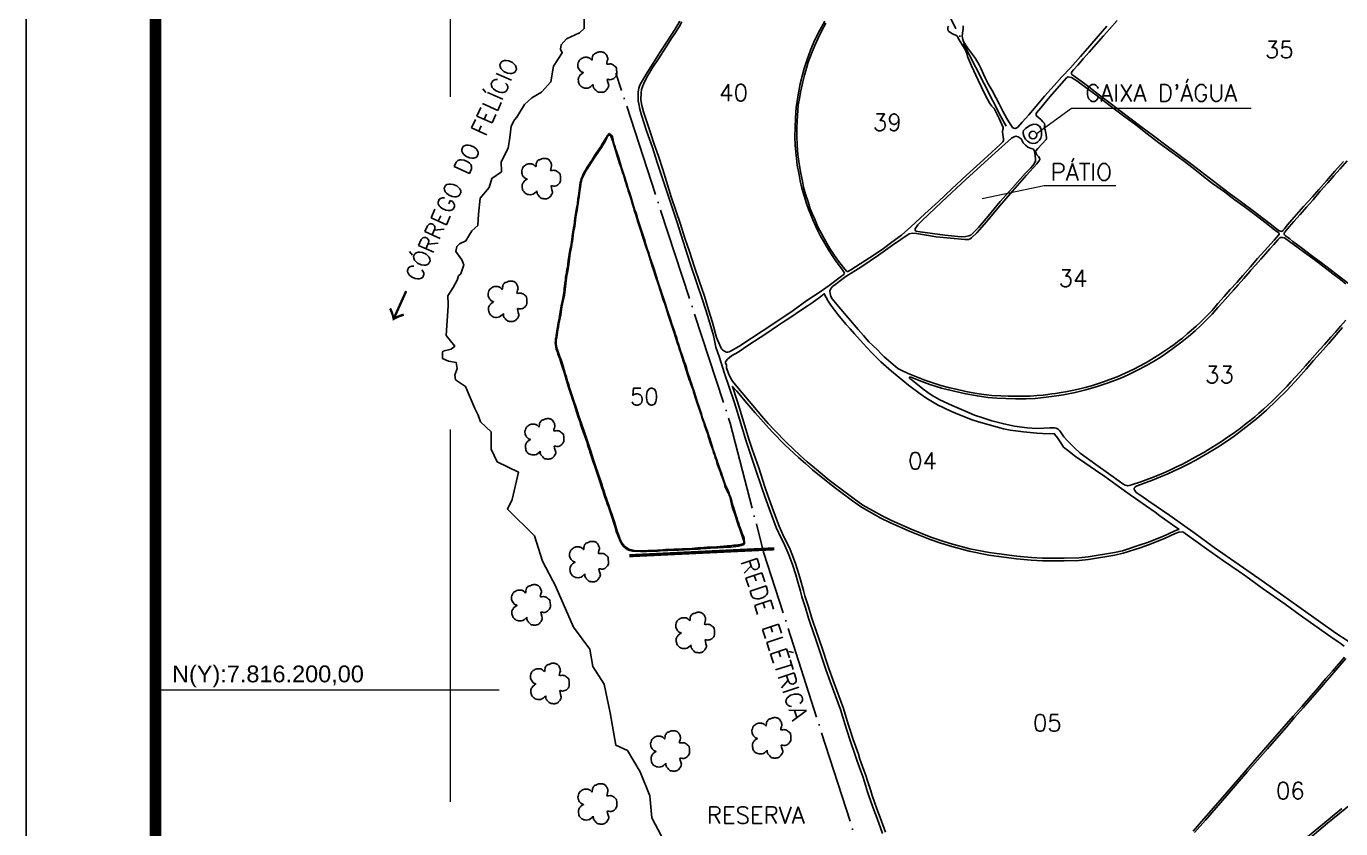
# Model space of a CAD drawing. Extents: x 734443 to 738643, y 7814514 to 7820454.
# Drawn here: x 734443 to 736477, y 7815985 to 7817227 of the extents above; entities that cross this region are included whole.
import ezdxf
from ezdxf.enums import TextEntityAlignment as Align

# ---------------------------------------------------------------- set-up
doc = ezdxf.new("R2010")
doc.units = 0
for name, pattern in [('CONTINUO', [0]), ('LIN0', [0]), ('TAPUME', [169.2, 144, -12.6, 0, -12.6])]:
    doc.linetypes.add(name, pattern=pattern)
for name, color, linetype in [('0114000197', 1, 'Continuous'), ('0114000197004', 5, 'Continuous'), ('0114000197005', 5, 'Continuous'), ('0114000197006', 5, 'Continuous'), ('0114000197028', 5, 'Continuous'), ('0114000197032', 5, 'Continuous'), ('0114000197033', 5, 'Continuous'), ('0114000197034', 5, 'Continuous'), ('0114000197035', 5, 'Continuous'), ('0114000197038', 5, 'Continuous'), ('0114000197039', 5, 'Continuous'), ('0114000197040', 5, 'Continuous'), ('0114000197050', 5, 'Continuous'), ('_SIMBOLO ARVORE', 118, 'Continuous'), ('CAIXA_DA_AGUA', 174, 'Continuous'), ('CERCA', 7, 'CERCA_TopoEVN'), ("CURSO_D'ÁGUA", 174, 'Continuous'), ('MARGEM', 7, 'CONTINUO'), ('PATIO', 7, 'Continuous'), ('REDE_DE_LUZ', 6, 'CONTINUO'), ('TEXTO', 7, 'Continuous'), ('TEXTO_NUN_TAL', 7, 'Continuous'), ('TG', 7, 'Continuous')]:
    doc.layers.add(name, color=color, linetype=linetype)
doc.layers.add('MALHA', color=8, linetype='Continuous', lineweight=9)
doc.layers.add('TEXTO_DIVERSOS', color=7, linetype='Continuous', lineweight=5)
doc.styles.add('Simplex', font='simplex.shx', dxfattribs={"height": 20})
doc.styles.get("Standard").update_dxf_attribs({"font": 'arial.ttf'})
doc.linetypes.add('CERCA_TopoEVN', pattern='A,0.5,-0.2,["X",Standard,S=0.1,R=0,X=-0.1,Y=-0.05],-0.2', length=0.9)

# ---------------------------------------------------------------- blocks, each defined once
blk = doc.blocks.new('CDCDC')
at = {"layer": 'TG', "color": 94, "linetype": 'CONTINUO'}
blk.add_polyline3d([(738041.3, 7816456.9, 0), (738039.9, 7816455.5, 0), (738038, 7816453.9, 0), (738035.9, 7816452.4, 0), (738033.6, 7816451.7, 0), (738031.3, 7816451.5, 0), (738029.1, 7816451.6, 0), (738027.2, 7816452, 0), (738025.6, 7816452.6, 0), (738024.2, 7816453.5, 0), (738022.8, 7816454.5, 0), (738021.7, 7816455.7, 0), (738020.7, 7816456.9, 0), (738020, 7816458.1, 0), (738019.6, 7816459.4, 0), (738019.3, 7816460.8, 0), (738018.9, 7816462.7, 0), (738018.8, 7816464.7, 0), (738018.9, 7816466.6, 0), (738019.3, 7816468, 0), (738020, 7816469.2, 0), (738020.7, 7816470.2, 0), (738021.3, 7816471.2, 0), (738021.9, 7816472.1, 0), (738022.7, 7816472.9, 0), (738024.2, 7816473.9, 0), (738025.7, 7816474.8, 0), (738026.7, 7816475.6, 0), (738026.2, 7816475.9, 0), (738025.3, 7816476.2, 0), (738024.2, 7816476.4, 0), (738023.3, 7816476.9, 0), (738022.5, 7816477.6, 0), (738021.7, 7816478.5, 0), (738020.6, 7816479.8, 0), (738019.6, 7816481.4, 0), (738018.7, 7816483.1, 0), (738018.3, 7816484.8, 0), (738018.1, 7816486.7, 0), (738018.2, 7816488.6, 0), (738018.8, 7816490.6, 0), (738019.5, 7816492.6, 0), (738020.3, 7816494.3, 0), (738021, 7816495.2, 0), (738021.7, 7816495.8, 0), (738022.5, 7816496.3, 0), (738023.8, 7816497.2, 0), (738025.1, 7816498.1, 0), (738026.6, 7816498.8, 0), (738028, 7816499.1, 0), (738029.5, 7816499.3, 0), (738030.8, 7816499.3, 0), (738032, 7816499.3, 0), (738033.2, 7816499.1, 0), (738034.2, 7816498.9, 0), (738035.1, 7816498.6, 0), (738036, 7816498.2, 0), (738036.9, 7816497.6, 0), (738038, 7816496.5, 0), (738039, 7816495.5, 0), (738039.8, 7816495, 0), (738040.3, 7816496.3, 0), (738040.5, 7816498.1, 0), (738040.7, 7816500, 0), (738040.9, 7816500.8, 0), (738041.1, 7816501.4, 0), (738041.5, 7816502, 0), (738042, 7816503, 0), (738042.8, 7816503.9, 0), (738043.6, 7816504.8, 0), (738044.7, 7816505.3, 0), (738045.8, 7816505.7, 0), (738046.9, 7816506, 0), (738048, 7816506.5, 0), (738049, 7816507, 0), (738050.1, 7816507.4, 0), (738051.3, 7816507.6, 0), (738052.5, 7816507.7, 0), (738053.7, 7816507.7, 0), (738054.9, 7816507.7, 0), (738056, 7816507.5, 0), (738057.1, 7816507.2, 0), (738058.1, 7816506.9, 0), (738059, 7816506.4, 0), (738059.8, 7816505.8, 0), (738060.6, 7816505.2, 0), (738061.3, 7816504.4, 0), (738061.9, 7816503.6, 0), (738062.5, 7816502.5, 0), (738063.2, 7816501.3, 0), (738063.7, 7816500, 0), (738064.1, 7816498.9, 0), (738064.3, 7816497.6, 0), (738064.4, 7816496.1, 0), (738063.7, 7816493.6, 0), (738063, 7816491.1, 0), (738062.7, 7816489.1, 0), (738064, 7816488.7, 0), (738065.8, 7816488.9, 0), (738067.7, 7816489.2, 0), (738069.1, 7816489, 0), (738070.4, 7816488.7, 0), (738071.7, 7816488.2, 0), (738073.1, 7816487.3, 0), (738074.4, 7816486.2, 0), (738075.6, 7816485.2, 0), (738076.4, 7816484.7, 0), (738077.2, 7816484, 0), (738077.7, 7816482.7, 0), (738078.1, 7816479.7, 0), (738078.3, 7816476.3, 0), (738078.3, 7816473.1, 0), (738077.7, 7816471.2, 0), (738076.9, 7816469.8, 0), (738075.9, 7816468.8, 0), (738075, 7816467.6, 0), (738073.9, 7816466.7, 0), (738072.7, 7816465.9, 0), (738071.2, 7816465.3, 0), (738069.5, 7816464.8, 0), (738067.8, 7816464.6, 0), (738066, 7816465, 0), (738064.5, 7816465.3, 0), (738063.5, 7816464.9, 0), (738064, 7816462.3, 0), (738064.9, 7816459.1, 0), (738065.8, 7816455.9, 0), (738065.7, 7816454.3, 0), (738065.3, 7816453.1, 0), (738064.7, 7816452.1, 0), (738063.9, 7816450.8, 0), (738063.1, 7816449.5, 0), (738062.1, 7816448.4, 0), (738061.2, 7816447.5, 0), (738060.3, 7816446.7, 0), (738059.2, 7816446.1, 0), (738057.9, 7816445.6, 0), (738056.6, 7816445.3, 0), (738055.2, 7816445.1, 0), (738053.8, 7816445.1, 0), (738052.4, 7816445.2, 0), (738051.1, 7816445.4, 0), (738050.1, 7816445.5, 0), (738049.1, 7816445.7, 0), (738048.1, 7816446.2, 0), (738046.9, 7816447.2, 0), (738045.7, 7816448.4, 0), (738044.6, 7816449.6, 0), (738043.7, 7816450.6, 0), (738042.9, 7816451.6, 0), (738042.2, 7816452.7, 0), (738041.9, 7816454.4, 0), (738041.7, 7816456, 0), (738041.5, 7816457.4, 0)], dxfattribs=at)

msp = doc.modelspace()

# ---------------------------------------------------------------- linework, layer by layer
at = {"layer": '0114000197', "linetype": 'Continuous', "flags": 128}
for points in [[(735454.9, 7817234.7), (735446.8, 7817221.7), (735434.8, 7817203), (735423.8, 7817186.3), (735413.6, 7817169.7), (735402.7, 7817152.6), (735396.7, 7817143.1), (735393.7, 7817137.9), (735392.5, 7817134.3), (735391.5, 7817131), (735390.5, 7817128.2), (735390.3, 7817125.7), (735390.3, 7817119.7), (735390.4, 7817111.5), (735391, 7817106.7), (735392.6, 7817098.8), (735395.4, 7817089.6), (735403.3, 7817064.9), (735412.3, 7817039.2), (735419.8, 7817016.1), (735429.6, 7816986.5), (735439.3, 7816957.3), (735450.4, 7816923.5), (735459.7, 7816894), (735470.8, 7816859.8), (735480.9, 7816829.6), (735489.7, 7816803.5), (735497.8, 7816777.9), (735506.9, 7816748.5), (735510.6, 7816730.2), (735516.2, 7816714.2), (735523.4, 7816691), (735538.7, 7816645.9), (735541.9, 7816636), (735557.2, 7816585), (735561.8, 7816570.8), (735572, 7816541.8), (735581.6, 7816512.6), (735586.2, 7816499.2), (735594.8, 7816475.1), (735603.7, 7816451.1), (735611.4, 7816434.8), (735614.9, 7816428.1), (735620.6, 7816415.1), (735623.2, 7816408.9), (735628.8, 7816394.2), (735634.1, 7816377.8), (735636.6, 7816369), (735641.2, 7816352.5), (735643.4, 7816344.2), (735648.9, 7816327.1), (735653.9, 7816311.2), (735656.3, 7816303.4), (735664.9, 7816277.9), (735671.1, 7816259.6), (735677.3, 7816241), (735680.5, 7816231.7), (735687.2, 7816212.8), (735703.3, 7816169.8), (735710.3, 7816145.7), (735712.9, 7816137.4), (735718.3, 7816121.5), (735726.2, 7816098.8), (735728.7, 7816091.4), (735734.8, 7816074.2), (735737.6, 7816065.9), (735740.3, 7816057.9), (735745.3, 7816042.3), (735747.7, 7816034.7), (735755, 7816014.2), (735760, 7816000.8), (735768.2, 7815978)], [(736393.4, 7815940.3), (736457, 7815993.6), (736522.3, 7816046.9)]]:
    msp.add_lwpolyline(points, dxfattribs=at)
at = {"layer": '0114000197'}
msp.add_lwpolyline([(735345.4, 7817061.1), (735342.9, 7817057.7), (735336.3, 7817047), (735334.2, 7817043.8), (735332.2, 7817040.7), (735327.6, 7817034.1), (735325.3, 7817030.7), (735323.1, 7817027.3), (735318.8, 7817020.2), (735316.6, 7817016.8), (735314.5, 7817013.5), (735310.3, 7817007.1), (735308.5, 7817004), (735306.8, 7817001.1), (735305.3, 7816998.1), (735303.9, 7816995), (735302.5, 7816991.7), (735301.4, 7816988.2), (735300.5, 7816984.5), (735299.9, 7816980.8), (735299.4, 7816976.9), (735298.9, 7816973), (735298.3, 7816968.8), (735297.7, 7816964.5), (735297.1, 7816960.3), (735296.1, 7816952.1), (735295.4, 7816948.1), (735293.8, 7816939.3), (735292.3, 7816929.8), (735291, 7816919.9), (735290.3, 7816915), (735288.8, 7816905.8), (735288.1, 7816901.5), (735287, 7816893.4), (735286.4, 7816889.2), (735285.6, 7816885), (735284.1, 7816877.2), (735283.4, 7816873.8), (735283, 7816870.6), (735282.1, 7816864.4), (735281.4, 7816857.5), (735280.7, 7816853.7), (735280, 7816849.8), (735278.6, 7816842.2), (735278, 7816838.7), (735277.6, 7816835.3), (735277.2, 7816831.9), (735276.3, 7816825), (735275.9, 7816821.5), (735275.6, 7816818.1), (735275, 7816814.9), (735274.5, 7816811.8), (735274, 7816808.7), (735273.5, 7816805.4), (735272.8, 7816801.7), (735272, 7816798), (735271.2, 7816794.5), (735270.5, 7816791.1), (735270, 7816787.9), (735269.1, 7816781.7), (735267.3, 7816771.7), (735266.6, 7816768.1), (735266, 7816764.5), (735265.4, 7816761.1), (735264.4, 7816754.6), (735263.6, 7816748.7), (735263.1, 7816745.9), (735262.5, 7816743), (735262.1, 7816740.2), (735262, 7816737.3), (735262.1, 7816734.2), (735262.6, 7816730.8), (735263.6, 7816727.2), (735264.8, 7816723.5), (735266.1, 7816719.6), (735267.5, 7816715.9), (735268.8, 7816712.2), (735270, 7816708.6), (735271, 7816705.2), (735272.1, 7816701.9), (735273.2, 7816698.7), (735274.2, 7816695.7), (735276.1, 7816689.7), (735278.8, 7816680.4), (735279.8, 7816677.1), (735280.9, 7816673.6), (735282.1, 7816670), (735283.2, 7816666.2), (735284.4, 7816662.3), (735285.6, 7816658.4), (735286.9, 7816654.6), (735288.2, 7816650.8), (735290.6, 7816643.7), (735291.7, 7816640.4), (735292.7, 7816637.1), (735293.8, 7816633.9), (735294.9, 7816630.5), (735297.6, 7816622.2), (735298.5, 7816619.4), (735299.8, 7816615.4), (735301.1, 7816611.4), (735303.8, 7816603.2), (735305.2, 7816599.2), (735306.7, 7816595.3), (735310.6, 7816583.7), (735311.8, 7816579.9), (735313, 7816576), (735314.3, 7816572), (735315.6, 7816567.9), (735317, 7816563.5), (735318.6, 7816558.9), (735320.3, 7816553.9), (735322, 7816548.7), (735328, 7816531.9), (735329.9, 7816525.8), (735333.5, 7816514.1), (735335.3, 7816508.5), (735337.1, 7816503.2), (735338.9, 7816498), (735340.6, 7816493), (735342.4, 7816488.1), (735344.2, 7816483.2), (735345.9, 7816478.5), (735347.4, 7816473.9), (735348.8, 7816469.3), (735350.4, 7816464.6), (735352, 7816459.7), (735353.6, 7816454.8), (735355, 7816449.9), (735356.4, 7816445.2), (735358, 7816440.7), (735359.7, 7816436.5), (735363, 7816429), (735364.8, 7816425.7), (735367.2, 7816422.6), (735370, 7816419.7), (735373.4, 7816417.4), (735377.2, 7816415.8), (735381.3, 7816414.8), (735385.3, 7816414.5), (735393.9, 7816414.2), (735398.4, 7816414.2), (735402.9, 7816414.3), (735407.2, 7816414.4), (735411.5, 7816414.6), (735415.9, 7816414.7), (735420.3, 7816414.9), (735424.5, 7816415.2), (735428.6, 7816415.6), (735432.4, 7816415.8), (735436.1, 7816415.9), (735443.9, 7816416.3), (735448, 7816416.4), (735452.4, 7816416.4), (735456.9, 7816416.5), (735461.3, 7816416.7), (735466, 7816417.1), (735470.7, 7816417.3), (735475.1, 7816417.6), (735479.3, 7816417.8), (735483.2, 7816418), (735487.2, 7816418.2), (735495.6, 7816418.7), (735508.9, 7816419.6), (735513.5, 7816420), (735518.1, 7816420.2), (735522.1, 7816420.4), (735525.9, 7816420.6), (735529.3, 7816420.9), (735533, 7816421.1), (735537, 7816421.4), (735541.2, 7816421.9), (735545.3, 7816422.5), (735549.4, 7816423.4), (735553.1, 7816424.4), (735554.8, 7816426.4), (735554.4, 7816435), (735553, 7816437.8), (735551.8, 7816440.7), (735550.7, 7816443.5), (735549.6, 7816446.5), (735547.2, 7816453.6), (735545.9, 7816457.3), (735544.6, 7816461.1), (735543.4, 7816465), (735542.1, 7816468.9), (735540.9, 7816472.6), (735539.9, 7816475.8), (735539, 7816478.9), (735538, 7816482.1), (735536.8, 7816485.4), (735535.8, 7816488.7), (735534.9, 7816492), (735534, 7816495.2), (735533, 7816498.6), (735531.7, 7816502), (735530.4, 7816505.3), (735527.3, 7816512.5), (735525.6, 7816516.5), (735524, 7816520.8), (735522.4, 7816525.5), (735520.8, 7816530.4), (735519, 7816535.2), (735517.3, 7816540.3), (735515.4, 7816545.4), (735513.7, 7816550.7), (735511.8, 7816555.9), (735510, 7816561.3), (735508.2, 7816566.5), (735506.5, 7816571.7), (735504.8, 7816577), (735503.1, 7816582.4), (735501.4, 7816587.7), (735499.7, 7816593.1), (735497.9, 7816598.5), (735496, 7816604.1), (735490, 7816621.2), (735488.2, 7816627.2), (735486.2, 7816633.1), (735484.2, 7816639), (735482.2, 7816644.7), (735476.8, 7816661.7), (735474.9, 7816667.3), (735473, 7816672.7), (735471.2, 7816678.1), (735469.4, 7816683.5), (735467.6, 7816688.7), (735466, 7816693.7), (735464.8, 7816698.7), (735463.4, 7816703.5), (735461.6, 7816708.3), (735458.1, 7816718.2), (735456.4, 7816723.2), (735454.8, 7816728.4), (735453, 7816733.6), (735451.3, 7816738.9), (735449.8, 7816744.4), (735448, 7816749.8), (735446.2, 7816755.2), (735444.3, 7816760.6), (735442.4, 7816766.1), (735440.6, 7816771.5), (735435.7, 7816786.8), (735434.1, 7816791.9), (735432.5, 7816796.7), (735430.9, 7816801.5), (735429.2, 7816806.4), (735427.6, 7816811.6), (735425.8, 7816817), (735423.9, 7816822.6), (735420.2, 7816833.7), (735418.5, 7816839.1), (735416.9, 7816844.3), (735415.4, 7816849.3), (735413.8, 7816853.9), (735409.4, 7816866.9), (735407.9, 7816871.5), (735406.5, 7816876.3), (735404.9, 7816881.1), (735403.3, 7816886), (735401.8, 7816890.9), (735400.3, 7816895.8), (735398.8, 7816900.3), (735397.2, 7816904.8), (735395.7, 7816909.3), (735394.2, 7816913.9), (735392.8, 7816918.6), (735391.3, 7816923.2), (735389.9, 7816927.8), (735388.5, 7816932.6), (735386.9, 7816937.5), (735385.3, 7816942.5), (735383.6, 7816947.6), (735382, 7816952.8), (735379, 7816963.4), (735377.2, 7816968.6), (735375.5, 7816973.9), (735373.9, 7816979.2), (735372.3, 7816984.4), (735369.1, 7816994.3), (735366, 7817003.8), (735364.5, 7817008.4), (735360.1, 7817022.7), (735357.1, 7817032), (735355.7, 7817036.3), (735354.4, 7817040.4), (735353.2, 7817044.2), (735352.3, 7817047.7), (735351.5, 7817050.7), (735351, 7817053.2), (735350.7, 7817054.9), (735350.3, 7817056.1), (735349.8, 7817057.3)], close=True, dxfattribs=at)
at = {"layer": '0114000197004', "linetype": 'CONTINUO'}
msp.add_lwpolyline([(736227.4, 7816448.1), (736225.9, 7816448), (736219.5, 7816445.8), (736202.8, 7816438.1), (736178.1, 7816428.2), (736165.5, 7816423.7), (736139.8, 7816415.2), (736127.1, 7816412.5), (736086.3, 7816405.9), (736072.2, 7816404.3), (736049.4, 7816403.6), (736027, 7816403.7), (736015.9, 7816403.9), (735998.8, 7816404.9), (735976, 7816407), (735948.6, 7816410.3), (735933.5, 7816412.4), (735903.2, 7816418.5), (735873.1, 7816426.5), (735858.3, 7816431.1), (735843.2, 7816436.4), (735812.5, 7816448.8), (735782.4, 7816461.9), (735767.5, 7816469.3), (735737.7, 7816486), (735724.4, 7816495.8), (735698, 7816515.3), (735686, 7816524.6), (735662.8, 7816543.5), (735651.6, 7816553.1), (735640.9, 7816562.7), (735620, 7816582.1), (735600.4, 7816602.3), (735591.2, 7816612.1), (735583.9, 7816620.5), (735545.5, 7816666.4), (735536.1, 7816677.6), (735534, 7816680.9), (735529.8, 7816689.6), (735527, 7816698.3), (735526.7, 7816702.9), (735525.4, 7816705.7), (735525.2, 7816707.6), (735528.5, 7816711.7), (735534.7, 7816717), (735544.8, 7816722.7), (735561.4, 7816733.7), (735587.8, 7816751.2), (735605.6, 7816763.2), (735614.9, 7816769.3), (735624.7, 7816775.6), (735643, 7816787.9), (735651.6, 7816793.8), (735659.3, 7816799.2), (735673, 7816809), (735678.1, 7816812.9), (735684, 7816801.7), (735688.2, 7816795.2), (735699, 7816780.8), (735711.6, 7816766.1), (735718.1, 7816758.6), (735724.9, 7816750.9), (735738.2, 7816736.2), (735744.8, 7816729.1), (735751.5, 7816722.1), (735765.5, 7816707.9), (735782.2, 7816693.4), (735790.8, 7816686.2), (735808.6, 7816671.7), (735826.4, 7816658.2), (735835.3, 7816652), (735853.3, 7816641), (735874.2, 7816631.4), (735884.9, 7816626.8), (735906.9, 7816618.1), (735917, 7816614.8), (735946, 7816606.3), (735955.6, 7816603.8), (735965.8, 7816602.1), (735986.3, 7816599.1), (736007.3, 7816597.4), (736015.8, 7816597), (736031.2, 7816596.4), (736034.6, 7816596.5), (736034.6, 7816595.6), (736038.9, 7816589.8), (736045, 7816580.9), (736048.4, 7816575.8), (736054.3, 7816571), (736066.8, 7816561.2), (736081.5, 7816551.3), (736097.8, 7816540.1), (736112.2, 7816530.3), (736135.2, 7816513.6), (736151.5, 7816501.8), (736159.6, 7816496), (736175, 7816485.5), (736190, 7816474.8), (736197.4, 7816469.4), (736217.2, 7816455.4), (736226.8, 7816448.5), (736227.4, 7816448.1)], close=True, dxfattribs=at)
at = {"layer": '0114000197005', "linetype": 'CONTINUO'}
for points in [[(736482.8, 7816267.4), (736476.3, 7816272.3), (736473.2, 7816274.2), (736462.1, 7816282), (736439.3, 7816298.2), (736414.5, 7816315.8), (736391.3, 7816332.5), (736379.5, 7816340.9), (736355.6, 7816357.6), (736330.4, 7816375.8), (736318.5, 7816384.2), (736296.1, 7816399.7), (736269.5, 7816418.5), (736256.9, 7816427.4), (736233.1, 7816444.5), (736226.7, 7816444.1), (736221, 7816442.1), (736204.4, 7816434.4), (736179.6, 7816424.5), (736166.8, 7816419.9), (736140.8, 7816411.4), (736127.9, 7816408.5), (736086.9, 7816401.9), (736072.5, 7816400.3), (736049.4, 7816399.6), (736026.9, 7816399.7), (736015.8, 7816399.9), (735998.4, 7816400.9), (735975.6, 7816403), (735948.1, 7816406.3), (735932.8, 7816408.4), (735902.3, 7816414.6), (735872, 7816422.7), (735857, 7816427.3), (735841.8, 7816432.7), (735811, 7816445.1), (735780.7, 7816458.3), (735765.6, 7816465.8), (735735.6, 7816482.7), (735722, 7816492.6), (735695.6, 7816512.1), (735683.5, 7816521.4), (735660.2, 7816540.4), (735649, 7816550.1), (735638.2, 7816559.8), (735617.3, 7816579.2), (735597.5, 7816599.5), (735588.3, 7816609.4), (735571.3, 7816628.8), (735555.4, 7816647.5), (735548.5, 7816655.4), (735542.8, 7816662), (735536, 7816669.6), (735543.5, 7816647.4), (735546.7, 7816637.5), (735562, 7816586.5), (735566.6, 7816572.4), (735576.7, 7816543.4), (735586.3, 7816514.2), (735590.9, 7816500.8), (735599.5, 7816476.8), (735608.3, 7816453.1), (735615.8, 7816437), (735619.4, 7816430.3), (735625.2, 7816417.1), (735627.9, 7816410.7), (735633.5, 7816395.8), (735638.9, 7816379.2), (735641.5, 7816370.4), (735646, 7816353.8), (735648.2, 7816345.7), (735653.6, 7816328.6), (735658.6, 7816312.7), (735661, 7816304.9), (735669.7, 7816279.5), (735675.8, 7816261.2), (735682, 7816242.6), (735685.2, 7816233.3), (735691.9, 7816214.5), (735708.1, 7816171.4), (735715.1, 7816147.1), (735717.6, 7816139), (735723, 7816123.1), (735730.9, 7816100.4), (735733.4, 7816093), (735739.5, 7816075.8), (735742.4, 7816067.5), (735745, 7816059.4), (735750.1, 7816043.9), (735752.5, 7816036.3), (735759.7, 7816015.9), (735764.7, 7816002.6), (735772.9, 7815979.6)], [(736248.9, 7815981.4), (736265.7, 7816000.4), (736298.7, 7816038.3), (736330.8, 7816075.5), (736361.6, 7816110.7), (736389.8, 7816143.3), (736403.6, 7816159.1), (736416.9, 7816174.4), (736442.1, 7816203.3), (736453.9, 7816216.9), (736464.4, 7816229), (736482.9, 7816250.5)]]:
    msp.add_lwpolyline(points, dxfattribs=at)
at = {"layer": '0114000197006', "linetype": 'CONTINUO'}
for points in [[(736485.1, 7816248.4), (736466.7, 7816227.1), (736456.2, 7816214.9), (736444.4, 7816201.3), (736419.2, 7816172.4), (736405.8, 7816157.1), (736392.1, 7816141.3), (736363.8, 7816108.7), (736333.1, 7816073.5), (736300.9, 7816036.3), (736267.9, 7815998.4), (736251.2, 7815979.4)], [(736425.7, 7815972.4), (736461, 7816001.4), (736479.1, 7816016.2)]]:
    msp.add_lwpolyline(points, dxfattribs=at)
at = {"layer": '0114000197028'}
msp.add_lwpolyline([(736479.8, 7816760.6), (736470.1, 7816749.5), (736458.7, 7816736.2), (736445.2, 7816721.2), (736435.2, 7816709.7), (736423.8, 7816696.5), (736411.8, 7816683.1), (736394.1, 7816663.5), (736378, 7816647.6), (736362.5, 7816633.1), (736347.1, 7816619.6), (736330.5, 7816606.3), (736312.4, 7816592.8), (736301.9, 7816585.4), (736287, 7816575.7), (736271.7, 7816566.3), (736253.2, 7816555.7), (736241, 7816549.4), (736230, 7816543.8), (736219.6, 7816538.8), (736208.8, 7816534), (736198.6, 7816529.5), (736186, 7816524.5), (736170.7, 7816518.7), (736162.2, 7816515.7), (736159.4, 7816514.1), (736158.6, 7816513.2), (736157.8, 7816512), (736157.7, 7816510.8), (736158.9, 7816508.4), (736160.9, 7816505.4), (736168, 7816500.7), (736180.5, 7816491.9), (736212.9, 7816469.6), (736252.3, 7816441.8), (736281.4, 7816420.4), (736320.1, 7816393.5), (736350.6, 7816372.3), (736393.1, 7816342.5), (736442.7, 7816306.6), (736469.6, 7816287.9), (736488.9, 7816275.6)], dxfattribs=at)
at = {"layer": '0114000197032'}
msp.add_lwpolyline([(736487.2, 7817018.6), (736476.4, 7817006.3), (736466.7, 7816995.6), (736457.1, 7816984.4), (736445.7, 7816971.6), (736434.5, 7816958.5), (736424.5, 7816946.8), (736414.5, 7816935.8), (736404.6, 7816924.8), (736397.6, 7816916.8), (736392.2, 7816910.4), (736390.6, 7816908.4), (736390, 7816907.4), (736389.6, 7816906.6), (736389.4, 7816905.7), (736389.6, 7816905), (736390.1, 7816904.1), (736391.7, 7816902.8), (736398.6, 7816897.8), (736403.3, 7816893.9), (736416.7, 7816883.9), (736434.1, 7816870.9), (736449.6, 7816859.1), (736469.7, 7816843.9), (736491.3, 7816827.4)], dxfattribs=at)
at = {"layer": '0114000197033'}
msp.add_lwpolyline([(736485.3, 7816772.1), (736477.1, 7816762.9), (736469, 7816753.6), (736462.1, 7816745.8), (736452, 7816734.7), (736444.7, 7816726.7), (736437.2, 7816718), (736429.5, 7816709.4), (736422.5, 7816701.3), (736414.4, 7816692.2), (736407.4, 7816684.3), (736400.3, 7816676.5), (736394.2, 7816670), (736386.5, 7816662), (736380.2, 7816655.3), (736374.5, 7816649.7), (736370.5, 7816646.2), (736364.5, 7816640.4), (736358, 7816634.6), (736350.5, 7816628), (736344.2, 7816622.7), (736336.5, 7816616.5), (736331, 7816612.1), (736322, 7816605.2), (736310.8, 7816597), (736302.3, 7816591), (736292.8, 7816584.5), (736284.7, 7816579.3), (736277.7, 7816574.9), (736271.3, 7816570.9), (736265.3, 7816567.4), (736256.6, 7816562.6), (736247.6, 7816557.6), (736238.2, 7816552.6), (736231.2, 7816549), (736223.1, 7816545), (736212.6, 7816540.1), (736201.5, 7816535.1), (736184.4, 7816528.3), (736167.8, 7816522.2), (736153.4, 7816517.1), (736149.9, 7816516.3), (736148, 7816516), (736146.3, 7816516.1), (736143.7, 7816516.7), (736140.3, 7816518.9), (736134.2, 7816523.1), (736121.3, 7816532.2), (736098.3, 7816548.7), (736074.2, 7816566.3), (736064.8, 7816575.2), (736059.2, 7816580.9), (736054.9, 7816585), (736049, 7816591.8), (736042.4, 7816600.7), (736040.7, 7816602.9), (736039.2, 7816604.1), (736037.1, 7816605.1), (736034.3, 7816605.6), (736027.2, 7816605.4), (736018, 7816604.9), (736007.1, 7816604.6), (735992, 7816605.4), (735972.6, 7816608.2), (735955.9, 7816611.7), (735937.2, 7816616.3), (735923.3, 7816621), (735910.7, 7816625.3), (735894.3, 7816632.5), (735876.3, 7816640), (735857, 7816649), (735846.3, 7816654.9), (735840.7, 7816658.4), (735830.8, 7816666), (735819.9, 7816674.8), (735811.9, 7816680.7), (735810.5, 7816681.9), (735810, 7816682.8), (735810, 7816683.6), (735810.2, 7816684), (735810.6, 7816684.1), (735811.2, 7816684.2), (735824.8, 7816678.9), (735841.5, 7816672.7), (735859.6, 7816666.9), (735879, 7816662.1), (735897.1, 7816658.1), (735915.1, 7816654.8), (735931.1, 7816652.6), (735945.3, 7816651.4), (735958.9, 7816650.7), (735973.8, 7816650.3), (735990.7, 7816650.5), (736004.6, 7816651.1), (736017.2, 7816652.4), (736033.9, 7816654.3), (736048.2, 7816656.5), (736066.2, 7816660), (736082.8, 7816664.2), (736098.9, 7816668.8), (736115.8, 7816674.4), (736128.7, 7816679.1), (736140.6, 7816683.9), (736151.7, 7816689.1), (736163, 7816694.7), (736176.8, 7816701.9), (736187.7, 7816708.2), (736197.8, 7816714.3), (736206.2, 7816719.8), (736215.6, 7816726.5), (736221.7, 7816731.2), (736231.4, 7816738.5), (736241.6, 7816746.7), (736251.9, 7816755.8), (736260.9, 7816763.8), (736269.2, 7816772.1), (736278.2, 7816781.4), (736287.2, 7816791.5), (736294.4, 7816799.7), (736302.4, 7816808.5), (736311.4, 7816818.4), (736318.7, 7816826.9), (736327.2, 7816836.7), (736336.7, 7816847.6), (736338.3, 7816849.5), (736345.3, 7816857.3), (736353.5, 7816866.6), (736360.9, 7816874.9), (736367.8, 7816882.7), (736374, 7816889.3), (736379.8, 7816896.2), (736381.8, 7816898.6), (736383.2, 7816899.6), (736384.3, 7816900.1), (736385.3, 7816900.3), (736387.6, 7816900.3), (736390.1, 7816899.3), (736398.2, 7816894), (736411.2, 7816884.1), (736421, 7816877), (736434.2, 7816867.3), (736444.2, 7816859.8), (736455.8, 7816851), (736465.2, 7816843.8), (736474.9, 7816836.7), (736485.1, 7816828.6)], dxfattribs=at)
at = {"layer": '0114000197034'}
msp.add_lwpolyline([(735701.2, 7816831.8), (735711.6, 7816839.7), (735734.6, 7816854.4), (735762.2, 7816872.5), (735783.5, 7816888), (735809.7, 7816905.6), (735814, 7816906.7), (735821.1, 7816906.5), (735836.3, 7816903.6), (735851.4, 7816901.2), (735873.3, 7816899.1), (735895.7, 7816897.1), (735901.1, 7816897.2), (735903.8, 7816898), (735906, 7816899.3), (735914, 7816907.1), (735929.4, 7816924.3), (735949.4, 7816948.4), (735965.8, 7816967.8), (735991.2, 7816996.3), (736007, 7817014.3), (736011.4, 7817019.6), (736011.9, 7817020.7), (736011.9, 7817021.6), (736011.2, 7817022.9), (736009.4, 7817025.3), (736007.1, 7817027.8), (736006, 7817029.8), (736005.2, 7817032.4), (736005.4, 7817034.4), (736008.5, 7817037.7), (736021.4, 7817051.6), (736022, 7817052.7), (736022.1, 7817054.5), (736021.5, 7817059), (736019.8, 7817066.8), (736018.9, 7817069.3), (736018.7, 7817070.6), (736018.8, 7817071.6), (736019, 7817072.5), (736019.2, 7817073.7), (736018.8, 7817076), (736018.2, 7817077.2), (736016.4, 7817079), (736013, 7817082.8), (736006.9, 7817087.6), (736005.8, 7817089.2), (736005.8, 7817091.2), (736006.8, 7817093.1), (736013.1, 7817100.6), (736027.1, 7817117.5), (736049.2, 7817142.9), (736052.8, 7817146.9), (736055.3, 7817148.5), (736057.6, 7817148.4), (736060.8, 7817147.5), (736068.7, 7817142.6), (736087.2, 7817128.9), (736098.3, 7817120.6), (736122.6, 7817102.5), (736141.3, 7817088.5), (736160, 7817074.2), (736177.7, 7817060.7), (736196, 7817046.8), (736216.3, 7817031.7), (736233.3, 7817019.3), (736249.1, 7817007.2), (736264.8, 7816994.6), (736279.1, 7816983.8), (736297.2, 7816970.5), (736313.9, 7816957.8), (736327.8, 7816947.9), (736344.3, 7816935.7), (736362, 7816922), (736372.6, 7816913.4), (736379, 7816909), (736381, 7816907.7), (736381.6, 7816907), (736382.2, 7816906.1), (736382, 7816905.1), (736381.1, 7816903.8), (736374.1, 7816895.9), (736364.4, 7816885), (736348.7, 7816867.6), (736337.5, 7816854.6), (736325.8, 7816841), (736316.5, 7816830.5), (736306.4, 7816819.5), (736297, 7816808.8), (736287.2, 7816797.8), (736278.1, 7816787.2), (736268.7, 7816777.4), (736259.6, 7816768.3), (736253.5, 7816762.6), (736245.9, 7816755.9), (736239.9, 7816750.8), (736232.4, 7816744.4), (736227.4, 7816740.5), (736219.3, 7816734.3), (736212.8, 7816729.7), (736203.8, 7816723.5), (736195.9, 7816718.3), (736189.2, 7816714.2), (736179.5, 7816708.4), (736173.9, 7816705.1), (736167.1, 7816701.5), (736156.1, 7816695.9), (736143.5, 7816689.9), (736131.3, 7816684.4), (736118.6, 7816679.6), (736110.1, 7816676.7), (736099.6, 7816673.2), (736091.4, 7816670.6), (736082.1, 7816668), (736071.3, 7816665.3), (736059.4, 7816662.9), (736051.6, 7816661.3), (736044.7, 7816660.2), (736036.1, 7816658.8), (736030.3, 7816657.9), (736024, 7816657.1), (736016.7, 7816656.2), (736007.6, 7816655.3), (735996.9, 7816654.7), (735987.5, 7816654.5), (735976.1, 7816654.4), (735962.5, 7816654.3), (735951.6, 7816654.9), (735937.6, 7816655.5), (735921.1, 7816657.5), (735911, 7816659.2), (735897.3, 7816661.7), (735882.1, 7816665.1), (735872.4, 7816667.4), (735858.6, 7816671), (735846, 7816675.4), (735833.8, 7816679.5), (735818.5, 7816685.4), (735808.2, 7816689.5), (735798, 7816694.4), (735792.1, 7816697.5), (735784.8, 7816703.5), (735777.3, 7816709.6), (735771, 7816715.2), (735766, 7816720.2), (735760.4, 7816726.1), (735753.4, 7816733), (735747, 7816738.7), (735738.8, 7816748.3), (735730.8, 7816757.5), (735715.9, 7816775.1), (735700.9, 7816793), (735690.6, 7816804.9), (735688.1, 7816808.9), (735687.2, 7816813.4), (735686.8, 7816817.3), (735688, 7816820.3), (735691, 7816824.1), (735695.9, 7816827.9)], close=True, dxfattribs=at)
at = {"layer": '0114000197035'}
msp.add_lwpolyline([(736481.7, 7817017.5), (736468.3, 7817002.7), (736455.1, 7816987.7), (736443.4, 7816974.4), (736433.4, 7816963.1), (736419.9, 7816948), (736408.9, 7816935.5), (736394.6, 7816919), (736390.1, 7816913.5), (736388.2, 7816911.4), (736387.5, 7816910.6), (736386.8, 7816910.1), (736385.4, 7816909.4), (736384.2, 7816909.6), (736380.9, 7816911), (736370.1, 7816919.5), (736357.1, 7816929.2), (736341.6, 7816941.1), (736323.6, 7816954.6), (736304.9, 7816968.6), (736287, 7816982), (736266.8, 7816997.4), (736247, 7817012.8), (736226.9, 7817027.8), (736206.8, 7817042.9), (736187.6, 7817057.3), (736168, 7817072), (736151, 7817084.9), (736135.8, 7817096.2), (736122.6, 7817106.6), (736102.2, 7817122), (736083.5, 7817136.3), (736064.4, 7817150.1), (736061.4, 7817152.5), (736060.7, 7817153.4), (736060.5, 7817154.2), (736060.5, 7817154.9), (736061, 7817156.2), (736064, 7817159.5), (736070.4, 7817166.8), (736078.7, 7817176.3), (736088.2, 7817187.1), (736098.8, 7817199), (736110.3, 7817212.1), (736119.7, 7817222.7), (736131.3, 7817235.9)], dxfattribs=at)
at = {"layer": '0114000197038'}
msp.add_lwpolyline([(735893.2, 7817227.8), (735892.9, 7817223.6), (735892, 7817216.5), (735891.7, 7817211.7), (735891.9, 7817208.9), (735892.5, 7817206.3), (735893.4, 7817203.3), (735896.6, 7817198.4), (735899.8, 7817193.8), (735906.2, 7817185.3), (735912.1, 7817177), (735917.9, 7817167.4), (735921, 7817161.1), (735924.4, 7817152.9), (735927.7, 7817146), (735932, 7817138), (735937.8, 7817127.6), (735943.8, 7817116.6), (735948.8, 7817106.7), (735954.6, 7817095.5), (735960.8, 7817084), (735963.7, 7817079.2), (735965.7, 7817076.2), (735969.5, 7817070.5), (735971.3, 7817069), (735973.3, 7817068.5), (735975.1, 7817069), (735977.6, 7817071), (735984.3, 7817078.7), (735994.5, 7817090), (736005.9, 7817103.2), (736019.1, 7817118.6), (736033.9, 7817135.2), (736045.9, 7817148.8), (736058.9, 7817162.6), (736074.6, 7817180.2), (736089.1, 7817196.7), (736101.9, 7817211.5), (736115.2, 7817227)], dxfattribs=at)
at = {"layer": '0114000197039'}
msp.add_lwpolyline([(735680.6, 7817231.8), (735673.7, 7817219.1), (735668.1, 7817207.3), (735663.6, 7817197.4), (735658.4, 7817184.8), (735653.5, 7817171.6), (735650.7, 7817162.3), (735647.5, 7817151.2), (735644.8, 7817141.2), (735642.7, 7817131.7), (735641.4, 7817125), (735639.6, 7817115), (735638, 7817104.7), (735636.5, 7817089), (735635.5, 7817070.8), (735635.6, 7817058), (735636.3, 7817042.4), (735637.4, 7817028.6), (735639.3, 7817014.3), (735641.7, 7816999.3), (735644.4, 7816987.3), (735646.1, 7816978), (735649, 7816967.2), (735653, 7816955.1), (735656.4, 7816944.4), (735659.7, 7816937.2), (735663, 7816929.2), (735668.4, 7816916.8), (735673.9, 7816906.4), (735680.5, 7816893.9), (735686.9, 7816883), (735691.9, 7816875.5), (735698.7, 7816865.4), (735707.7, 7816853.8), (735712.7, 7816848), (735713.6, 7816847.2), (735714.4, 7816847.3), (735715.7, 7816848), (735719.1, 7816850), (735755.4, 7816873.2), (735770, 7816883.1), (735782.9, 7816892.8), (735797.5, 7816903.9), (735812.3, 7816916.6), (735833.8, 7816936.8), (735854.7, 7816955.6), (735875.7, 7816975.2), (735897.9, 7816996), (735919.3, 7817015.4), (735937.5, 7817031.9), (735951.1, 7817044.4), (735954.6, 7817048.1), (735955.7, 7817049.8), (735955.6, 7817052.3), (735954.4, 7817059.7), (735954.1, 7817063.4), (735954.2, 7817067.1), (735954.8, 7817068.9), (735955, 7817070.4), (735948.9, 7817084.1), (735941.3, 7817099.5), (735938.8, 7817102), (735937.5, 7817103.2), (735934.5, 7817107.3), (735926.5, 7817121.7), (735916.3, 7817143.3), (735905.8, 7817165.5), (735899.9, 7817179.9), (735898.8, 7817184.6), (735897.8, 7817187.5), (735894.9, 7817192.5), (735886.8, 7817206.1), (735883.6, 7817211.6), (735881.6, 7817213.2), (735878.8, 7817214.4), (735875.8, 7817215.9), (735873.3, 7817217.3), (735871, 7817218.9), (735869.7, 7817220.1), (735869.1, 7817222.7), (735869.5, 7817224.9), (735870.2, 7817227.1)], dxfattribs=at)
at = {"layer": '0114000197040'}
msp.add_lwpolyline([(735457.9, 7817233.7), (735453.5, 7817226.1), (735445.7, 7817214), (735441.4, 7817207.4), (735434.7, 7817196.8), (735428.7, 7817187.9), (735421.7, 7817176.7), (735413, 7817163.5), (735405.1, 7817150.7), (735400.7, 7817141.9), (735397.4, 7817134.8), (735395.6, 7817129.1), (735395, 7817123.9), (735394.3, 7817113.3), (735395.7, 7817104.2), (735398.7, 7817094.5), (735404.3, 7817077.4), (735409.7, 7817060.6), (735414.9, 7817044.4), (735421.5, 7817026), (735428.2, 7817005.2), (735434.2, 7816986.5), (735441.5, 7816962.9), (735448.5, 7816941.8), (735455.5, 7816920.9), (735462.5, 7816899), (735469.7, 7816878.2), (735477.2, 7816854.1), (735485.1, 7816831.3), (735492.9, 7816809.5), (735499.2, 7816788.1), (735505.1, 7816768.3), (735511.4, 7816745.3), (735516.4, 7816733.3), (735519.1, 7816727.9), (735520.7, 7816726), (735522.7, 7816724.5), (735524.8, 7816723.5), (735526.6, 7816722.8), (735528.7, 7816722.7), (735530.8, 7816723.3), (735533.3, 7816724.3), (735546, 7816731.5), (735565.6, 7816744.2), (735582.3, 7816755.2), (735606.5, 7816771.3), (735630, 7816787.2), (735651.4, 7816802.5), (735672, 7816816.1), (735686, 7816825.9), (735702.9, 7816838.6), (735708.2, 7816842.7), (735709.2, 7816843.7), (735709.3, 7816844.3), (735708.9, 7816846.1), (735704.7, 7816852.1), (735696.5, 7816863), (735691.2, 7816870.7), (735684.5, 7816881.2), (735677.3, 7816893.3), (735672, 7816903.4), (735668.8, 7816909.5), (735665.3, 7816917), (735660.6, 7816927.3), (735657.4, 7816935.3), (735654, 7816944), (735650.7, 7816952.5), (735646.9, 7816964.6), (735643.5, 7816976.4), (735641.1, 7816987.5), (735639.2, 7816996.9), (735636.4, 7817011.8), (735634.5, 7817027.6), (735633.3, 7817042.3), (735632.7, 7817056.2), (735633.1, 7817070), (735633.5, 7817085.1), (735634.6, 7817101.1), (735637.7, 7817120.6), (735640.9, 7817137.9), (735643.9, 7817149.5), (735647.1, 7817161.4), (735651.2, 7817174), (735657, 7817189.8), (735663.8, 7817205.9), (735671.2, 7817220.9), (735678.8, 7817234.8)], dxfattribs=at)
at = {"layer": '0114000197050'}
msp.add_lwpolyline([(735299.6, 7816620.7), (735298.6, 7816623.5), (735294.7, 7816635.4), (735290.6, 7816647.4), (735288.6, 7816653.6), (735286.6, 7816659.8), (735284.7, 7816665.8), (735282.8, 7816671.8), (735280.8, 7816677.8), (735279.1, 7816683.8), (735277.5, 7816689.6), (735274.1, 7816700.8), (735272.5, 7816705.9), (735270.9, 7816710.7), (735269.2, 7816715.3), (735264.8, 7816727.8), (735263.7, 7816731.7), (735263.1, 7816735.4), (735263.2, 7816738.9), (735263.6, 7816742.1), (735264.3, 7816745.4), (735264.9, 7816749.2), (735265.6, 7816753.2), (735266.1, 7816757.4), (735266.8, 7816761.8), (735267.7, 7816766.4), (735268.6, 7816771.1), (735270.5, 7816780.3), (735271.1, 7816784.7), (735271.7, 7816788.9), (735272.3, 7816793), (735273.2, 7816797.4), (735274.1, 7816801.9), (735275.3, 7816806.3), (735276, 7816810.7), (735276.7, 7816815.1), (735277.2, 7816819.6), (735277.8, 7816824.2), (735278.3, 7816828.7), (735279.3, 7816837.2), (735280, 7816841.3), (735280.8, 7816845.6), (735282.3, 7816854.5), (735283, 7816858.8), (735283.5, 7816863), (735283.9, 7816867.2), (735284.3, 7816871.5), (735284.9, 7816875.9), (735285.9, 7816880.6), (735286.9, 7816885), (735287.7, 7816889.6), (735288.4, 7816894.2), (735289.6, 7816903.5), (735290.3, 7816908.1), (735291.3, 7816912.6), (735292, 7816917.3), (735292.7, 7816922.1), (735294, 7816932), (735294.8, 7816937), (735295.6, 7816942.1), (735296.5, 7816947.2), (735297.3, 7816952.5), (735298, 7816957.8), (735298.8, 7816963.2), (735299.6, 7816968.4), (735300.9, 7816978.3), (735301.6, 7816983), (735302.5, 7816987.4), (735303.8, 7816991.6), (735305.5, 7816995.6), (735307.5, 7816999.7), (735309.8, 7817003.6), (735312.3, 7817007.6), (735317.6, 7817015.7), (735320.2, 7817019.8), (735325.3, 7817027.7), (735327.6, 7817031.1), (735329.7, 7817034.2), (735331.7, 7817037.1), (735333.8, 7817040), (735335.8, 7817043), (735337.6, 7817045.9), (735339.2, 7817048.8), (735340.6, 7817051.5), (735341.8, 7817054.2), (735343, 7817056.4), (735344.1, 7817057.8), (735345.2, 7817058.4), (735346.3, 7817058.7), (735346.9, 7817058.7), (735347, 7817058.6), (735347.4, 7817058), (735348, 7817057), (735348.7, 7817055.3), (735349.6, 7817052.7), (735350.4, 7817050), (735352, 7817044.9), (735353, 7817041.7), (735354, 7817038.3), (735356.2, 7817031.4), (735357.2, 7817027.9), (735358.2, 7817024.5), (735359.3, 7817021.1), (735360.4, 7817017.9), (735361.5, 7817014.7), (735363.7, 7817007.9), (735366, 7817000.8), (735367.3, 7816997), (735368.5, 7816993), (735369.8, 7816988.8), (735371, 7816984.6), (735372.4, 7816980.5), (735373.7, 7816976.4), (735375, 7816972.3), (735376.3, 7816968.2), (735377.6, 7816964.1), (735380.3, 7816955.4), (735382.9, 7816946.6), (735384.2, 7816942.3), (735387.1, 7816933.6), (735389.9, 7816924.5), (735391.3, 7816919.9), (735394.3, 7816910.4), (735397.5, 7816900.7), (735399.1, 7816895.8), (735402.1, 7816886.1), (735405.5, 7816876.2), (735408.6, 7816865.8), (735410.2, 7816860.7), (735412, 7816855.5), (735413.8, 7816850.2), (735417, 7816840.1), (735418.6, 7816835.6), (735419.9, 7816831.2), (735421.5, 7816826.6), (735424.6, 7816816.8), (735426.3, 7816811.9), (735427.9, 7816806.9), (735429.6, 7816802.1), (735431.3, 7816797.3), (735432.8, 7816792.5), (735437.3, 7816778.6), (735440.2, 7816769.7), (735442.8, 7816761.6), (735446.5, 7816750.8), (735447.7, 7816747.3), (735451.2, 7816735.8), (735452.6, 7816731.8), (735453.9, 7816727.9), (735455.1, 7816724), (735457.7, 7816715.9), (735460.5, 7816707.8), (735461.8, 7816703.7), (735463, 7816699.8), (735464.1, 7816696.3), (735465, 7816693), (735465.9, 7816689.8), (735466.9, 7816686.6), (735468.1, 7816683.4), (735469.3, 7816680), (735470.5, 7816676.6), (735471.8, 7816673), (735474.6, 7816665.3), (735476, 7816661.2), (735480, 7816648.4), (735481.5, 7816643.9), (735483.1, 7816639.3), (735484.6, 7816634.7), (735487.6, 7816625.8), (735488.9, 7816621.5), (735490.3, 7816617.4), (735491.7, 7816613.3), (735493.1, 7816609.2), (735496, 7816600.9), (735497.4, 7816596.7), (735498.7, 7816592.4), (735502.9, 7816579.6), (735504.3, 7816575.5), (735505.5, 7816571.5), (735506.8, 7816567.6), (735508.1, 7816563.7), (735509.4, 7816559.8), (735510.7, 7816555.8), (735512, 7816552), (735513.2, 7816548.1), (735514.6, 7816544.3), (735516, 7816540.4), (735517.4, 7816536.5), (735518.8, 7816532.8), (735520.2, 7816529), (735522.6, 7816521.8), (735523.6, 7816518.6), (735524.5, 7816515.6), (735525.6, 7816512.7), (735526.5, 7816510.4), (735527.4, 7816508.3), (735528.5, 7816506.5), (735529.5, 7816504.7), (735530.3, 7816502.9), (735531.1, 7816501), (735531.8, 7816499.1), (735533, 7816494.8), (735533.9, 7816490.1), (735534.6, 7816487.4), (735536.4, 7816481.7), (735537.2, 7816478.7), (735538.1, 7816475.9), (735540.1, 7816470.3), (735541.2, 7816467.2), (735542.4, 7816463.9), (735544.5, 7816457.2), (735545.7, 7816453.9), (735546.9, 7816450.5), (735548, 7816447.2), (735549.2, 7816444), (735551.3, 7816437.9), (735552.7, 7816433.2), (735553.2, 7816431.6), (735553.7, 7816428.9), (735553.9, 7816428), (735554, 7816427.7), (735554.1, 7816427.5), (735554.2, 7816427.1), (735554.1, 7816427), (735553.1, 7816426.6), (735552, 7816426.1), (735550.2, 7816425.6), (735547.8, 7816425), (735544.9, 7816424.5), (735541.7, 7816424), (735538.3, 7816423.8), (735535, 7816423.4), (735531.6, 7816423), (735528.1, 7816422.7), (735512, 7816421.5), (735507, 7816421.1), (735502, 7816420.8), (735497, 7816420.6), (735491.9, 7816420.2), (735487.2, 7816419.9), (735482.7, 7816419.6), (735478.1, 7816419.4), (735473.2, 7816418.9), (735462.9, 7816418.4), (735458.7, 7816418.2), (735454.6, 7816418), (735450.2, 7816418), (735445.8, 7816417.6), (735441.4, 7816417.3), (735436.9, 7816417), (735432.5, 7816417), (735428.3, 7816416.8), (735420.3, 7816416.3), (735405.2, 7816415.5), (735399.7, 7816415.3), (735394.3, 7816415.2), (735389, 7816415.2), (735384.3, 7816415.5), (735379.8, 7816416.5), (735375.8, 7816418), (735372.3, 7816420.2), (735369.2, 7816422.6), (735366.8, 7816425.1), (735365.1, 7816427.8), (735363.5, 7816430.8), (735361.8, 7816434.5), (735360.2, 7816438.9), (735358.5, 7816444), (735356.9, 7816449.3), (735353.4, 7816460.3), (735351.6, 7816465.6), (735349.8, 7816470.8), (735348.1, 7816476), (735346.4, 7816480.9), (735344.6, 7816485.9), (735342.8, 7816491), (735341, 7816496.2), (735339.2, 7816501.5), (735337.5, 7816507), (735335.7, 7816512.6), (735333.8, 7816518.4), (735331.8, 7816524.3), (735329.9, 7816530.4), (735323.3, 7816549.6), (735321.1, 7816556.2), (735316.8, 7816569.3), (735314.7, 7816575.8), (735312.7, 7816582), (735310.7, 7816588), (735308.6, 7816594.1), (735302.6, 7816612.1), (735300.5, 7816617.9)], close=True, dxfattribs=at)
at = {"layer": 'CAIXA_DA_AGUA', "color": 174, "linetype": 'CONTINUO', "flags": 128}
msp.add_lwpolyline([(735989.7, 7817068.8), (735996.2, 7817073.2), (736002.6, 7817075.4), (736007, 7817074.9), (736011.1, 7817072.4), (736013.9, 7817067.9), (736014.4, 7817062.1), (736014.3, 7817058.1), (736013.2, 7817053.9), (736011.1, 7817050.5), (736008.2, 7817047.5), (736005, 7817045.9), (736000.7, 7817045.7), (735996.9, 7817046.5), (735992.8, 7817049.2), (735989.7, 7817052.1), (735988.1, 7817054.8), (735986.8, 7817057.4), (735985.7, 7817060.8), (735985.8, 7817063.2), (735986.5, 7817065.4), (735989.7, 7817068.8)], close=True, dxfattribs=at)
msp.add_lwpolyline([(736001, 7817064.5, 1), (736001, 7817052.8, 1)], format="xyb", close=True, dxfattribs=at)
at = {"layer": 'CERCA', "color": 54, "ltscale": 200, "const_width": 5}
msp.add_lwpolyline([(735600.9, 7816418.3), (735376.7, 7816407.6)], dxfattribs=at)
at = {"layer": "CURSO_D'ÁGUA", "color": 174, "linetype": 'CONTINUO'}
msp.add_lwpolyline([(735306.7, 7817240.8), (735306.7, 7817223.3), (735299.5, 7817216.9), (735279.2, 7817207.3), (735271, 7817198.3), (735270, 7817191.6), (735272.7, 7817186), (735259.4, 7817165.2), (735255.2, 7817140.7), (735240.4, 7817124.8), (735225.9, 7817116.1), (735214.5, 7817106), (735202.4, 7817086.2), (735198.8, 7817082.1), (735193.5, 7817072.1), (735191.8, 7817054.6), (735188.9, 7817038.5), (735178.5, 7817017.3), (735178.9, 7817001.9), (735163.8, 7816991.5), (735159.6, 7816977.3), (735145.6, 7816960.8), (735143.2, 7816936.2), (735142.1, 7816918.6), (735132.8, 7816910.5), (735123.7, 7816894.8), (735113.7, 7816890.4), (735109.9, 7816885.9), (735108.1, 7816878.3), (735117.2, 7816865.5), (735120.4, 7816858), (735115.8, 7816843.9), (735112.4, 7816840.6), (735110.3, 7816833.8), (735104, 7816822.8), (735095.6, 7816809.9), (735096.3, 7816796.8), (735096.1, 7816794.4), (735092.9, 7816748.6), (735106.7, 7816731.9), (735100.9, 7816727.4), (735088.1, 7816724), (735087.3, 7816721.5), (735087.7, 7816712.8), (735096.7, 7816708.5), (735108.5, 7816706.8), (735110.1, 7816697.2), (735106.5, 7816686.8), (735107.6, 7816679.8), (735123.1, 7816669.4), (735137.6, 7816635.2), (735142.7, 7816625.3), (735146.1, 7816614.8), (735162.8, 7816599.2), (735163, 7816572.4), (735172.3, 7816552.8), (735205.3, 7816536.9), (735195.4, 7816494.4), (735187.9, 7816479.7), (735230, 7816438.6), (735242.1, 7816399), (735263.1, 7816359.2), (735263.5, 7816358.6), (735290.4, 7816297), (735315.2, 7816263.1), (735319.9, 7816236.2), (735337.6, 7816208.7), (735347.1, 7816164.5), (735355.8, 7816114.4), (735373.5, 7816106), (735393.5, 7816073.3), (735408.1, 7816035.9), (735411.5, 7816002), (735426.3, 7815973.7)], dxfattribs=at)
at = {"layer": 'MALHA', "linetype": 'Continuous', "flags": 128}
for points in [[(735100, 7817117.5), (735100, 7817461.2)], [(735100, 7816026.5), (735100, 7816603.1)], [(734643.5, 7816200), (735175.3, 7816200)]]:
    msp.add_lwpolyline(points, dxfattribs=at)
at = {"layer": 'MARGEM', "color": 174, "linetype": 'LIN0'}
msp.add_line((734443.5, 7814514.5), (734443.5, 7820454.5), dxfattribs=at)
at = {"layer": 'MARGEM', "color": 174, "linetype": 'LIN0', "flags": 128}
msp.add_lwpolyline([(738643.5, 7814514.5), (738643.5, 7820454.5), (734443.5, 7820454.5), (734443.5, 7814514.5)], close=True, dxfattribs=at)
at = {"layer": 'MARGEM', "color": 174, "linetype": 'LIN0', "const_width": 18.2, "flags": 128}
msp.add_lwpolyline([(738443.5, 7815183.3), (738443.5, 7820254.5), (734643.5, 7820254.5), (734643.5, 7815183.3)], close=True, dxfattribs=at)
at = {"layer": 'PATIO'}
msp.add_lwpolyline([(735829.1, 7816925.9), (735860.3, 7816955.4), (735897.9, 7816990.4), (735942.8, 7817030.9), (735968.1, 7817053.7), (735971.8, 7817055.8), (735974.6, 7817057), (735978.1, 7817055.9), (735982.7, 7817052.5), (735986.1, 7817046.4), (735989.3, 7817042.7), (735993.2, 7817039.6), (735998.2, 7817037.6), (736001.7, 7817036.5), (736002.7, 7817034.7), (736003.8, 7817030.5), (736004.5, 7817026.5), (736005.2, 7817021.7), (736005, 7817018.5), (736003.1, 7817014.1), (735997.6, 7817007.8), (735989.1, 7816998.9), (735969.4, 7816977), (735950.4, 7816955.9), (735931.8, 7816932.9), (735916.7, 7816915.5), (735907.2, 7816905.5), (735904.9, 7816903.6), (735901.9, 7816902.5), (735897.2, 7816901.4), (735890.1, 7816901.2), (735864.9, 7816903.5), (735826.7, 7816908.6), (735819.9, 7816910.1), (735818.7, 7816911.5), (735818.6, 7816913.3), (735819.8, 7816915.2), (735822.8, 7816919.7), (735825.8, 7816922.6)], close=True, dxfattribs=at)
at = {"layer": 'REDE_DE_LUZ', "linetype": 'TAPUME', "flags": 128}
for points in [[(735959.7, 7817072.4), (735952.1, 7817086.4), (735912.9, 7817162.9), (735879.5, 7817227.6), (735824.3, 7817335.2), (735769, 7817442.5), (735714.9, 7817547.8), (735660.4, 7817654)], [(735873.4, 7815513), (735584.4, 7816413.2), (735532.7, 7816612.6), (735355.8, 7817154.4)]]:
    msp.add_lwpolyline(points, dxfattribs=at)
at = {"layer": 'TEXTO_DIVERSOS', "linetype": 'Continuous', "flags": 128}
for points in [[(736006.2, 7817060.6), (736060.8, 7817100.2), (736338.7, 7817100.2)], [(735922.6, 7816960.4), (736018.3, 7816980.3), (736129.5, 7816980.3)]]:
    msp.add_lwpolyline(points, dxfattribs=at)

# ---------------------------------------------------------------- block references
at = {"layer": '_SIMBOLO ARVORE', "linetype": 'Continuous'}
for p in [(-2721.2, 679.6), (-2808.1, 514.8), (-2860.1, 324.9), (-2803.1, 112), (-2734.1, -77.9), (-2823.9, -144.8), (-2569.8, -187.6), (-2794.6, -266.5), (-2451.9, -350.7), (-2608.7, -370.9), (-2721, -452.9)]:
    msp.add_blockref('CDCDC', p, dxfattribs=at)

# ---------------------------------------------------------------- texts
at = {"layer": 'MALHA'}
msp.add_text('N(Y):7.816.200,00', height=26, dxfattribs=at).set_placement((734669, 7816203.9), align=Align.BOTTOM_LEFT)
at = {"layer": 'TEXTO', "color": 174, "linetype": 'Continuous', "style": 'Simplex'}
msp.add_text('CÓRREGO DO FELÍCIO', height=26, rotation=65.7647, dxfattribs=at).set_placement((735052.7, 7816829.4))
at = {"layer": 'TEXTO', "color": 174, "linetype": 'Continuous', "insert": (735021.6, 7816794), "char_height": 40, "width": 34.394, "attachment_point": 5, "rotation": 65.7647, "style": 'Simplex'}
msp.add_mtext('{\\fSimSun|b0|i0|c134|p2;←}', dxfattribs=at)
at = {"layer": 'TEXTO_DIVERSOS', "linetype": 'Continuous', "style": 'Simplex'}
msp.add_text('35', height=26, dxfattribs=at).set_placement((736382.2, 7817190.9), align=Align.MIDDLE_CENTER)
at = {"layer": 'TEXTO_DIVERSOS', "color": 6, "linetype": 'Continuous', "style": 'Simplex'}
msp.add_text('REDE ELÉTRICA', height=26, rotation=287.9308, dxfattribs=at).set_placement((735548.3, 7816399.5))
at = {"layer": 'TEXTO_DIVERSOS', "linetype": 'Continuous', "style": 'Simplex'}
msp.add_text('RESERVA', height=26, dxfattribs=at).set_placement((735496.4, 7815993.1))
at = {"layer": 'TEXTO_DIVERSOS', "linetype": 'Continuous', "char_height": 26, "attachment_point": 5, "style": 'Simplex'}
for s, insert, width in [("CAIXA D'ÁGUA", (736199.6, 7817123.7), 311.65), ('PÁTIO', (736076, 7817001.4), 93.117)]:
    msp.add_mtext(s, dxfattribs=dict(at, insert=insert, width=width))
at = {"layer": 'TEXTO_NUN_TAL', "linetype": 'Continuous', "style": 'Simplex'}
for s, p in [('40', (735537.8, 7817124.2)), ('39', (735775.6, 7817078.2)), ('34', (736063.1, 7816836.9)), ('33', (736289.7, 7816687.7)), ('50', (735399.8, 7816653.7)), ('04', (735830.2, 7816554.5)), ('05', (736023.3, 7816148.9)), ('06', (736399.4, 7816044))]:
    msp.add_text(s, height=26, dxfattribs=at).set_placement(p, align=Align.MIDDLE_CENTER)

doc.saveas('drawing.dxf')
